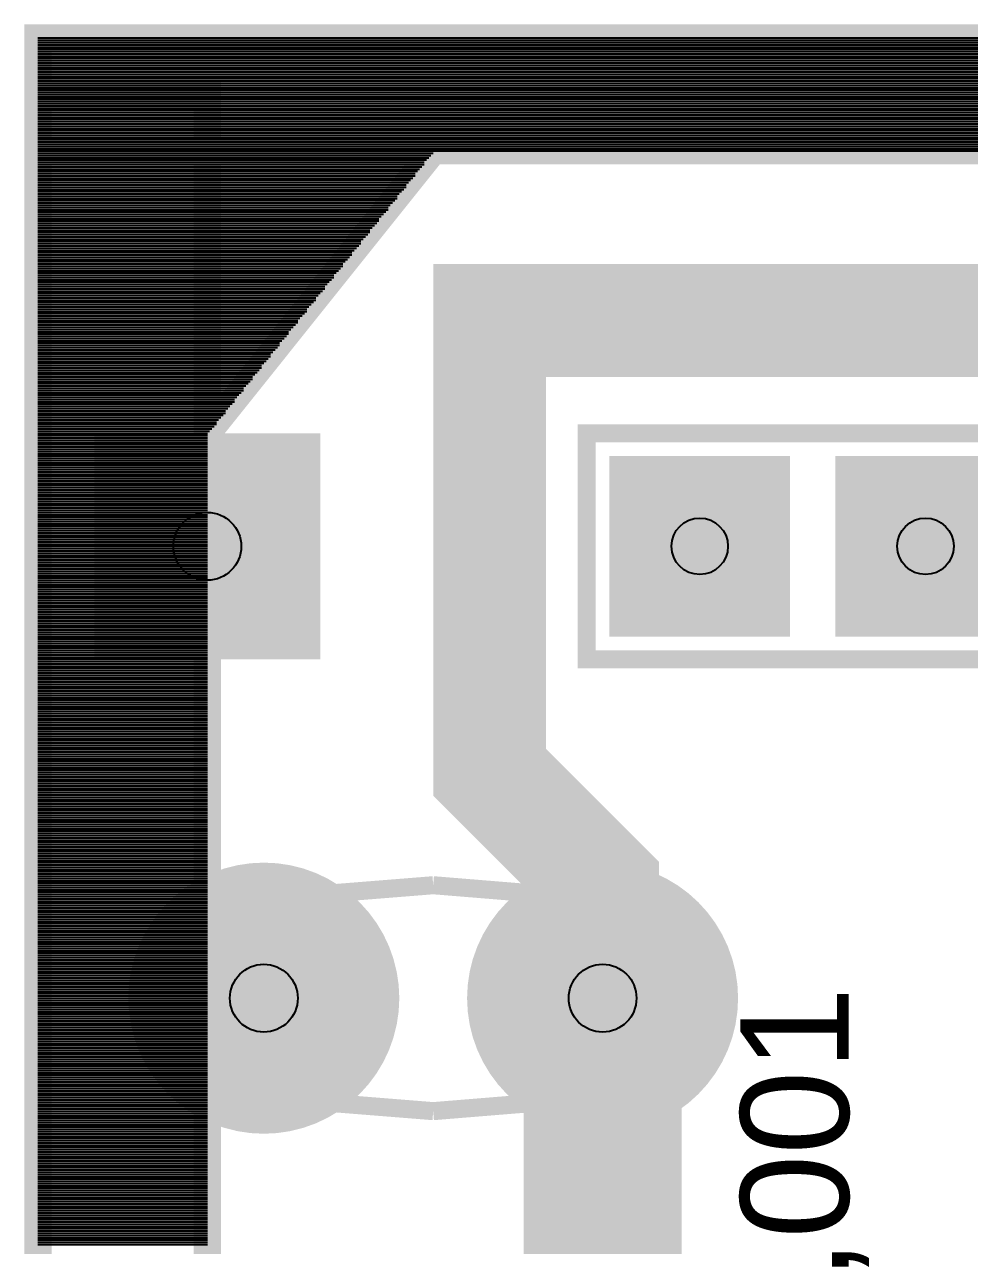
# Model space of a CAD drawing. Extents: x -1.19 to 1.19, y -1.21 to 1.21.
# Drawn here: x -1.171 to -0.752, y 0.661 to 1.201 of the extents above; entities that cross this region are included whole.
import ezdxf

# ---------------------------------------------------------------- set-up
doc = ezdxf.new("R2010")
doc.units = 0
doc.layers.get('0').update_dxf_attribs({"linetype": 'CONTINUOUS'})

# ---------------------------------------------------------------- blocks, each defined once
blk = doc.blocks.new('RPAD')
blk.add_trace([(-0.5, -0.5), (-0.5, 0.5), (0.5, -0.5), (0.5, 0.5)])
blk = doc.blocks.new('EPAD')
at = {"const_width": 0.5}
blk.add_lwpolyline([(-0.25, 0, 1), (0.25, 0, 1)], format="xyb", close=True, dxfattribs=at)

msp = doc.modelspace()

# ---------------------------------------------------------------- linework, layer by layer
for points, const_width in [([(-1.165, 1.145), (-1.165, 1.195), (1.134, 1.195), (1.134, 1.145), (-1.165, 1.145)], 0.012), ([(-1.165, -0.379), (-1.165, 1.17), (-1.09, 1.17), (-1.09, -0.379), (-1.165, -0.379)], 0.012), ([(-0.99, 1.145), (-1.09, 1.02), (-1.09, 1.145), (-0.99, 1.145)], 0.012), ([(-0.165, 1.02), (-0.165, 1.07), (-0.965, 1.07), (-0.965, 0.87), (-0.915, 0.82), (-0.915, 0.77)], 0.05), ([(-0.915, 0.77), (-0.915, 0.57), (-1.015, 0.57)], 0.07)]:
    msp.add_lwpolyline(points, dxfattribs=dict(const_width=const_width))
for points in [[(-1.165, 1.195), (1.134, 1.195)], [(-1.165, 1.194), (1.134, 1.194)], [(-1.165, 1.193), (1.134, 1.193)], [(-1.165, 1.192), (1.134, 1.192)], [(-1.165, 1.191), (1.134, 1.191)], [(-1.165, 1.19), (1.134, 1.19)], [(-1.165, 1.189), (1.134, 1.189)], [(-1.165, 1.188), (1.134, 1.188)], [(-1.165, 1.187), (1.134, 1.187)], [(-1.165, 1.186), (1.134, 1.186)], [(-1.165, 1.185), (1.134, 1.185)], [(-1.165, 1.184), (1.134, 1.184)], [(-1.165, 1.183), (1.134, 1.183)], [(-1.165, 1.182), (1.134, 1.182)], [(-1.165, 1.181), (1.134, 1.181)], [(-1.165, 1.18), (1.134, 1.18)], [(-1.165, 1.179), (1.134, 1.179)], [(-1.165, 1.178), (1.134, 1.178)], [(-1.165, 1.177), (1.134, 1.177)], [(-1.165, 1.176), (1.134, 1.176)], [(-1.165, 1.175), (1.134, 1.175)], [(-1.165, 1.174), (1.134, 1.174)], [(-1.165, 1.173), (1.134, 1.173)], [(-1.165, 1.172), (1.134, 1.172)], [(-1.165, 1.171), (1.134, 1.171)], [(-1.165, 1.17), (-1.09, 1.17)], [(-1.165, 1.17), (1.134, 1.17)], [(-1.165, 1.169), (-1.09, 1.169)], [(-1.165, 1.169), (1.134, 1.169)], [(-1.165, 1.168), (-1.09, 1.168)], [(-1.165, 1.168), (1.134, 1.168)], [(-1.165, 1.167), (-1.09, 1.167)], [(-1.165, 1.167), (1.134, 1.167)], [(-1.165, 1.166), (-1.09, 1.166)], [(-1.165, 1.166), (1.134, 1.166)], [(-1.165, 1.165), (-1.09, 1.165)], [(-1.165, 1.165), (1.134, 1.165)], [(-1.165, 1.164), (-1.09, 1.164)], [(-1.165, 1.164), (1.134, 1.164)], [(-1.165, 1.163), (-1.09, 1.163)], [(-1.165, 1.163), (1.134, 1.163)], [(-1.165, 1.162), (-1.09, 1.162)], [(-1.165, 1.162), (1.134, 1.162)], [(-1.165, 1.161), (-1.09, 1.161)], [(-1.165, 1.161), (1.134, 1.161)], [(-1.165, 1.16), (-1.09, 1.16)], [(-1.165, 1.16), (1.134, 1.16)], [(-1.165, 1.159), (-1.09, 1.159)], [(-1.165, 1.159), (1.134, 1.159)], [(-1.165, 1.158), (-1.09, 1.158)], [(-1.165, 1.158), (1.134, 1.158)], [(-1.165, 1.157), (-1.09, 1.157)], [(-1.165, 1.157), (1.134, 1.157)], [(-1.165, 1.156), (-1.09, 1.156)], [(-1.165, 1.156), (1.134, 1.156)], [(-1.165, 1.155), (-1.09, 1.155)], [(-1.165, 1.155), (1.134, 1.155)], [(-1.165, 1.154), (-1.09, 1.154)], [(-1.165, 1.154), (1.134, 1.154)], [(-1.165, 1.153), (-1.09, 1.153)], [(-1.165, 1.153), (1.134, 1.153)], [(-1.165, 1.152), (-1.09, 1.152)], [(-1.165, 1.152), (1.134, 1.152)], [(-1.165, 1.151), (-1.09, 1.151)], [(-1.165, 1.151), (1.134, 1.151)], [(-1.165, 1.15), (-1.09, 1.15)], [(-1.165, 1.15), (1.134, 1.15)], [(-1.165, 1.149), (-1.09, 1.149)], [(-1.165, 1.149), (1.134, 1.149)], [(-1.165, 1.148), (-1.09, 1.148)], [(-1.165, 1.148), (1.134, 1.148)], [(-1.165, 1.147), (-1.09, 1.147)], [(-1.165, 1.147), (1.134, 1.147)], [(-1.165, 1.146), (-1.09, 1.146)], [(-1.165, 1.146), (1.134, 1.146)], [(-1.165, 1.145), (-1.09, 1.145)], [(-1.165, 1.145), (1.134, 1.145)], [(-1.165, 1.144), (-1.09, 1.144)], [(-1.165, 1.143), (-1.09, 1.143)], [(-1.165, 1.142), (-1.09, 1.142)], [(-1.165, 1.141), (-1.09, 1.141)], [(-1.09, 1.145), (-0.99, 1.145)], [(-1.09, 1.144), (-0.99, 1.144)], [(-1.09, 1.143), (-0.991, 1.143)], [(-1.09, 1.142), (-0.992, 1.142)], [(-1.09, 1.141), (-0.993, 1.141)], [(-1.165, 1.14), (-1.09, 1.14)], [(-1.165, 1.139), (-1.09, 1.139)], [(-1.165, 1.138), (-1.09, 1.138)], [(-1.165, 1.137), (-1.09, 1.137)], [(-1.165, 1.136), (-1.09, 1.136)], [(-1.09, 1.14), (-0.994, 1.14)], [(-1.09, 1.139), (-0.994, 1.139)], [(-1.09, 1.138), (-0.995, 1.138)], [(-1.09, 1.137), (-0.996, 1.137)], [(-1.09, 1.136), (-0.997, 1.136)], [(-1.165, 1.135), (-1.09, 1.135)], [(-1.165, 1.134), (-1.09, 1.134)], [(-1.165, 1.133), (-1.09, 1.133)], [(-1.165, 1.132), (-1.09, 1.132)], [(-1.165, 1.131), (-1.09, 1.131)], [(-1.165, 1.13), (-1.09, 1.13)], [(-1.09, 1.135), (-0.998, 1.135)], [(-1.09, 1.134), (-0.998, 1.134)], [(-1.09, 1.133), (-0.999, 1.133)], [(-1.09, 1.132), (-1, 1.132)], [(-1.09, 1.131), (-1.001, 1.131)], [(-1.09, 1.13), (-1.002, 1.13)], [(-1.165, 1.129), (-1.09, 1.129)], [(-1.165, 1.128), (-1.09, 1.128)], [(-1.165, 1.127), (-1.09, 1.127)], [(-1.165, 1.126), (-1.09, 1.126)], [(-1.165, 1.125), (-1.09, 1.125)], [(-1.09, 1.129), (-1.002, 1.129)], [(-1.09, 1.128), (-1.003, 1.128)], [(-1.09, 1.127), (-1.004, 1.127)], [(-1.09, 1.126), (-1.005, 1.126)], [(-1.09, 1.125), (-1.006, 1.125)], [(-1.165, 1.124), (-1.09, 1.124)], [(-1.165, 1.123), (-1.09, 1.123)], [(-1.165, 1.122), (-1.09, 1.122)], [(-1.165, 1.121), (-1.09, 1.121)], [(-1.165, 1.12), (-1.09, 1.12)], [(-1.165, 1.119), (-1.09, 1.119)], [(-1.09, 1.124), (-1.006, 1.124)], [(-1.09, 1.123), (-1.007, 1.123)], [(-1.09, 1.122), (-1.008, 1.122)], [(-1.09, 1.121), (-1.009, 1.121)], [(-1.09, 1.12), (-1.01, 1.12)], [(-1.09, 1.119), (-1.01, 1.119)], [(-1.165, 1.118), (-1.09, 1.118)], [(-1.165, 1.117), (-1.09, 1.117)], [(-1.165, 1.116), (-1.09, 1.116)], [(-1.165, 1.115), (-1.09, 1.115)], [(-1.165, 1.114), (-1.09, 1.114)], [(-1.09, 1.118), (-1.011, 1.118)], [(-1.09, 1.117), (-1.012, 1.117)], [(-1.09, 1.116), (-1.013, 1.116)], [(-1.09, 1.115), (-1.014, 1.115)], [(-1.09, 1.114), (-1.014, 1.114)], [(-1.165, 1.113), (-1.09, 1.113)], [(-1.165, 1.112), (-1.09, 1.112)], [(-1.165, 1.111), (-1.09, 1.111)], [(-1.165, 1.11), (-1.09, 1.11)], [(-1.165, 1.109), (-1.09, 1.109)], [(-1.09, 1.113), (-1.015, 1.113)], [(-1.09, 1.112), (-1.016, 1.112)], [(-1.09, 1.111), (-1.017, 1.111)], [(-1.09, 1.11), (-1.018, 1.11)], [(-1.09, 1.109), (-1.018, 1.109)], [(-1.165, 1.108), (-1.09, 1.108)], [(-1.165, 1.107), (-1.09, 1.107)], [(-1.165, 1.106), (-1.09, 1.106)], [(-1.165, 1.105), (-1.09, 1.105)], [(-1.165, 1.104), (-1.09, 1.104)], [(-1.165, 1.103), (-1.09, 1.103)], [(-1.09, 1.108), (-1.019, 1.108)], [(-1.09, 1.107), (-1.02, 1.107)], [(-1.09, 1.106), (-1.021, 1.106)], [(-1.09, 1.105), (-1.022, 1.105)], [(-1.09, 1.104), (-1.022, 1.104)], [(-1.09, 1.103), (-1.023, 1.103)], [(-1.165, 1.102), (-1.09, 1.102)], [(-1.165, 1.101), (-1.09, 1.101)], [(-1.165, 1.1), (-1.09, 1.1)], [(-1.165, 1.099), (-1.09, 1.099)], [(-1.165, 1.098), (-1.09, 1.098)], [(-1.09, 1.102), (-1.024, 1.102)], [(-1.09, 1.101), (-1.025, 1.101)], [(-1.09, 1.1), (-1.026, 1.1)], [(-1.09, 1.099), (-1.026, 1.099)], [(-1.09, 1.098), (-1.027, 1.098)], [(-1.165, 1.097), (-1.09, 1.097)], [(-1.165, 1.096), (-1.09, 1.096)], [(-1.165, 1.095), (-1.09, 1.095)], [(-1.165, 1.094), (-1.09, 1.094)], [(-1.165, 1.093), (-1.09, 1.093)], [(-1.165, 1.092), (-1.09, 1.092)], [(-1.09, 1.097), (-1.028, 1.097)], [(-1.09, 1.096), (-1.029, 1.096)], [(-1.09, 1.095), (-1.03, 1.095)], [(-1.09, 1.094), (-1.03, 1.094)], [(-1.09, 1.093), (-1.031, 1.093)], [(-1.09, 1.092), (-1.032, 1.092)], [(-1.165, 1.091), (-1.09, 1.091)], [(-1.165, 1.09), (-1.09, 1.09)], [(-1.165, 1.089), (-1.09, 1.089)], [(-1.165, 1.088), (-1.09, 1.088)], [(-1.165, 1.087), (-1.09, 1.087)], [(-1.09, 1.091), (-1.033, 1.091)], [(-1.09, 1.09), (-1.034, 1.09)], [(-1.09, 1.089), (-1.034, 1.089)], [(-1.09, 1.088), (-1.035, 1.088)], [(-1.09, 1.087), (-1.036, 1.087)], [(-1.165, 1.086), (-1.09, 1.086)], [(-1.165, 1.085), (-1.09, 1.085)], [(-1.165, 1.084), (-1.09, 1.084)], [(-1.165, 1.083), (-1.09, 1.083)], [(-1.165, 1.082), (-1.09, 1.082)], [(-1.165, 1.081), (-1.09, 1.081)], [(-1.09, 1.086), (-1.037, 1.086)], [(-1.09, 1.085), (-1.038, 1.085)], [(-1.09, 1.084), (-1.038, 1.084)], [(-1.09, 1.083), (-1.039, 1.083)], [(-1.09, 1.082), (-1.04, 1.082)], [(-1.09, 1.081), (-1.041, 1.081)], [(-1.165, 1.08), (-1.09, 1.08)], [(-1.165, 1.079), (-1.09, 1.079)], [(-1.165, 1.078), (-1.09, 1.078)], [(-1.165, 1.077), (-1.09, 1.077)], [(-1.165, 1.076), (-1.09, 1.076)], [(-1.09, 1.08), (-1.042, 1.08)], [(-1.09, 1.079), (-1.042, 1.079)], [(-1.09, 1.078), (-1.043, 1.078)], [(-1.09, 1.077), (-1.044, 1.077)], [(-1.09, 1.076), (-1.045, 1.076)], [(-1.165, 1.075), (-1.09, 1.075)], [(-1.165, 1.074), (-1.09, 1.074)], [(-1.165, 1.073), (-1.09, 1.073)], [(-1.165, 1.072), (-1.09, 1.072)], [(-1.165, 1.071), (-1.09, 1.071)], [(-1.09, 1.075), (-1.046, 1.075)], [(-1.09, 1.074), (-1.046, 1.074)], [(-1.09, 1.073), (-1.047, 1.073)], [(-1.09, 1.072), (-1.048, 1.072)], [(-1.09, 1.071), (-1.049, 1.071)], [(-1.165, 1.07), (-1.09, 1.07)], [(-1.165, 1.069), (-1.09, 1.069)], [(-1.165, 1.068), (-1.09, 1.068)], [(-1.165, 1.067), (-1.09, 1.067)], [(-1.165, 1.066), (-1.09, 1.066)], [(-1.165, 1.065), (-1.09, 1.065)], [(-1.09, 1.07), (-1.05, 1.07)], [(-1.09, 1.069), (-1.05, 1.069)], [(-1.09, 1.068), (-1.051, 1.068)], [(-1.09, 1.067), (-1.052, 1.067)], [(-1.09, 1.066), (-1.053, 1.066)], [(-1.09, 1.065), (-1.054, 1.065)], [(-1.165, 1.064), (-1.09, 1.064)], [(-1.165, 1.063), (-1.09, 1.063)], [(-1.165, 1.062), (-1.09, 1.062)], [(-1.165, 1.061), (-1.09, 1.061)], [(-1.165, 1.06), (-1.09, 1.06)], [(-1.09, 1.064), (-1.054, 1.064)], [(-1.09, 1.063), (-1.055, 1.063)], [(-1.09, 1.062), (-1.056, 1.062)], [(-1.09, 1.061), (-1.057, 1.061)], [(-1.09, 1.06), (-1.058, 1.06)], [(-1.165, 1.059), (-1.09, 1.059)], [(-1.165, 1.058), (-1.09, 1.058)], [(-1.165, 1.057), (-1.09, 1.057)], [(-1.165, 1.056), (-1.09, 1.056)], [(-1.165, 1.055), (-1.09, 1.055)], [(-1.165, 1.054), (-1.09, 1.054)], [(-1.09, 1.059), (-1.058, 1.059)], [(-1.09, 1.058), (-1.059, 1.058)], [(-1.09, 1.057), (-1.06, 1.057)], [(-1.09, 1.056), (-1.061, 1.056)], [(-1.09, 1.055), (-1.062, 1.055)], [(-1.09, 1.054), (-1.062, 1.054)], [(-1.165, 1.053), (-1.09, 1.053)], [(-1.165, 1.052), (-1.09, 1.052)], [(-1.165, 1.051), (-1.09, 1.051)], [(-1.165, 1.05), (-1.09, 1.05)], [(-1.165, 1.049), (-1.09, 1.049)], [(-1.09, 1.053), (-1.063, 1.053)], [(-1.09, 1.052), (-1.064, 1.052)], [(-1.09, 1.051), (-1.065, 1.051)], [(-1.09, 1.05), (-1.066, 1.05)], [(-1.09, 1.049), (-1.066, 1.049)], [(-1.165, 1.048), (-1.09, 1.048)], [(-1.165, 1.047), (-1.09, 1.047)], [(-1.165, 1.046), (-1.09, 1.046)], [(-1.165, 1.045), (-1.09, 1.045)], [(-1.165, 1.044), (-1.09, 1.044)], [(-1.09, 1.048), (-1.067, 1.048)], [(-1.09, 1.047), (-1.068, 1.047)], [(-1.09, 1.046), (-1.069, 1.046)], [(-1.09, 1.045), (-1.07, 1.045)], [(-1.09, 1.044), (-1.07, 1.044)], [(-1.165, 1.043), (-1.09, 1.043)], [(-1.165, 1.042), (-1.09, 1.042)], [(-1.165, 1.041), (-1.09, 1.041)], [(-1.165, 1.04), (-1.09, 1.04)], [(-1.165, 1.039), (-1.09, 1.039)], [(-1.165, 1.038), (-1.09, 1.038)], [(-1.09, 1.043), (-1.071, 1.043)], [(-1.09, 1.042), (-1.072, 1.042)], [(-1.09, 1.041), (-1.073, 1.041)], [(-1.09, 1.04), (-1.074, 1.04)], [(-1.09, 1.039), (-1.074, 1.039)], [(-1.09, 1.038), (-1.075, 1.038)], [(-1.165, 1.037), (-1.09, 1.037)], [(-1.165, 1.036), (-1.09, 1.036)], [(-1.165, 1.035), (-1.09, 1.035)], [(-1.165, 1.034), (-1.09, 1.034)], [(-1.165, 1.033), (-1.09, 1.033)], [(-1.09, 1.037), (-1.076, 1.037)], [(-1.09, 1.036), (-1.077, 1.036)], [(-1.09, 1.035), (-1.078, 1.035)], [(-1.09, 1.034), (-1.078, 1.034)], [(-1.09, 1.033), (-1.079, 1.033)], [(-1.165, 1.032), (-1.09, 1.032)], [(-1.165, 1.031), (-1.09, 1.031)], [(-1.165, 1.03), (-1.09, 1.03)], [(-1.165, 1.029), (-1.09, 1.029)], [(-1.165, 1.028), (-1.09, 1.028)], [(-1.165, 1.027), (-1.09, 1.027)], [(-1.09, 1.032), (-1.08, 1.032)], [(-1.09, 1.031), (-1.081, 1.031)], [(-1.09, 1.03), (-1.082, 1.03)], [(-1.09, 1.029), (-1.082, 1.029)], [(-1.09, 1.028), (-1.083, 1.028)], [(-1.09, 1.027), (-1.084, 1.027)], [(-1.165, 1.026), (-1.09, 1.026)], [(-1.165, 1.025), (-1.09, 1.025)], [(-1.165, 1.024), (-1.09, 1.024)], [(-1.165, 1.023), (-1.09, 1.023)], [(-1.165, 1.022), (-1.09, 1.022)], [(-1.09, 1.026), (-1.085, 1.026)], [(-1.09, 1.025), (-1.086, 1.025)], [(-1.09, 1.024), (-1.086, 1.024)], [(-1.09, 1.023), (-1.087, 1.023)], [(-1.09, 1.022), (-1.088, 1.022)], [(-1.165, 1.021), (-1.09, 1.021)], [(-1.165, 1.02), (-1.09, 1.02)], [(-1.165, 1.019), (-1.09, 1.019)], [(-1.165, 1.018), (-1.09, 1.018)], [(-1.165, 1.017), (-1.09, 1.017)], [(-1.09, 1.021), (-1.089, 1.021)], [(-1.09, 1.02), (-1.09, 1.02)], [(-1.165, 1.016), (-1.09, 1.016)], [(-1.165, 1.015), (-1.09, 1.015)], [(-1.165, 1.014), (-1.09, 1.014)], [(-1.165, 1.013), (-1.09, 1.013)], [(-1.165, 1.012), (-1.09, 1.012)], [(-1.165, 1.011), (-1.09, 1.011)], [(-1.165, 1.01), (-1.09, 1.01)], [(-1.165, 1.009), (-1.09, 1.009)], [(-1.165, 1.008), (-1.09, 1.008)], [(-1.165, 1.007), (-1.09, 1.007)], [(-1.165, 1.006), (-1.09, 1.006)], [(-1.165, 1.005), (-1.09, 1.005)], [(-1.165, 1.004), (-1.09, 1.004)], [(-1.165, 1.003), (-1.09, 1.003)], [(-1.165, 1.002), (-1.09, 1.002)], [(-1.165, 1.001), (-1.09, 1.001)], [(-1.165, 1), (-1.09, 1)], [(-1.165, 0.999), (-1.09, 0.999)], [(-1.165, 0.998), (-1.09, 0.998)], [(-1.165, 0.997), (-1.09, 0.997)], [(-1.165, 0.996), (-1.09, 0.996)], [(-1.165, 0.995), (-1.09, 0.995)], [(-1.165, 0.994), (-1.09, 0.994)], [(-1.165, 0.993), (-1.09, 0.993)], [(-1.165, 0.992), (-1.09, 0.992)], [(-1.165, 0.991), (-1.09, 0.991)], [(-1.165, 0.99), (-1.09, 0.99)], [(-1.165, 0.989), (-1.09, 0.989)], [(-1.165, 0.988), (-1.09, 0.988)], [(-1.165, 0.987), (-1.09, 0.987)], [(-1.165, 0.986), (-1.09, 0.986)], [(-1.165, 0.985), (-1.09, 0.985)], [(-1.165, 0.984), (-1.09, 0.984)], [(-1.165, 0.983), (-1.09, 0.983)], [(-1.165, 0.982), (-1.09, 0.982)], [(-1.165, 0.981), (-1.09, 0.981)], [(-1.165, 0.98), (-1.09, 0.98)], [(-1.165, 0.979), (-1.09, 0.979)], [(-1.165, 0.978), (-1.09, 0.978)], [(-1.165, 0.977), (-1.09, 0.977)], [(-1.165, 0.976), (-1.09, 0.976)], [(-1.165, 0.975), (-1.09, 0.975)], [(-1.165, 0.974), (-1.09, 0.974)], [(-1.165, 0.973), (-1.09, 0.973)], [(-1.165, 0.972), (-1.09, 0.972)], [(-1.165, 0.971), (-1.09, 0.971)], [(-1.165, 0.97), (-1.09, 0.97)], [(-1.165, 0.969), (-1.09, 0.969)], [(-1.165, 0.968), (-1.09, 0.968)], [(-1.165, 0.967), (-1.09, 0.967)], [(-1.165, 0.966), (-1.09, 0.966)], [(-1.165, 0.965), (-1.09, 0.965)], [(-1.165, 0.964), (-1.09, 0.964)], [(-1.165, 0.963), (-1.09, 0.963)], [(-1.165, 0.962), (-1.09, 0.962)], [(-1.165, 0.961), (-1.09, 0.961)], [(-1.165, 0.96), (-1.09, 0.96)], [(-1.165, 0.959), (-1.09, 0.959)], [(-1.165, 0.958), (-1.09, 0.958)], [(-1.165, 0.957), (-1.09, 0.957)], [(-1.165, 0.956), (-1.09, 0.956)], [(-1.165, 0.955), (-1.09, 0.955)], [(-1.165, 0.954), (-1.09, 0.954)], [(-1.165, 0.953), (-1.09, 0.953)], [(-1.165, 0.952), (-1.09, 0.952)], [(-1.165, 0.951), (-1.09, 0.951)], [(-1.165, 0.95), (-1.09, 0.95)], [(-1.165, 0.949), (-1.09, 0.949)], [(-1.165, 0.948), (-1.09, 0.948)], [(-1.165, 0.947), (-1.09, 0.947)], [(-1.165, 0.946), (-1.09, 0.946)], [(-1.165, 0.945), (-1.09, 0.945)], [(-1.165, 0.944), (-1.09, 0.944)], [(-1.165, 0.943), (-1.09, 0.943)], [(-1.165, 0.942), (-1.09, 0.942)], [(-1.165, 0.941), (-1.09, 0.941)], [(-1.165, 0.94), (-1.09, 0.94)], [(-1.165, 0.939), (-1.09, 0.939)], [(-1.165, 0.938), (-1.09, 0.938)], [(-1.165, 0.937), (-1.09, 0.937)], [(-1.165, 0.936), (-1.09, 0.936)], [(-1.165, 0.935), (-1.09, 0.935)], [(-1.165, 0.934), (-1.09, 0.934)], [(-1.165, 0.933), (-1.09, 0.933)], [(-1.165, 0.932), (-1.09, 0.932)], [(-1.165, 0.931), (-1.09, 0.931)], [(-1.165, 0.93), (-1.09, 0.93)], [(-1.165, 0.929), (-1.09, 0.929)], [(-1.165, 0.928), (-1.09, 0.928)], [(-1.165, 0.927), (-1.09, 0.927)], [(-1.165, 0.926), (-1.09, 0.926)], [(-1.165, 0.925), (-1.09, 0.925)], [(-1.165, 0.924), (-1.09, 0.924)], [(-1.165, 0.923), (-1.09, 0.923)], [(-1.165, 0.922), (-1.09, 0.922)], [(-1.165, 0.921), (-1.09, 0.921)], [(-1.165, 0.92), (-1.09, 0.92)], [(-1.165, 0.919), (-1.09, 0.919)], [(-1.165, 0.918), (-1.09, 0.918)], [(-1.165, 0.917), (-1.09, 0.917)], [(-1.165, 0.916), (-1.09, 0.916)], [(-1.165, 0.915), (-1.09, 0.915)], [(-1.165, 0.914), (-1.09, 0.914)], [(-1.165, 0.913), (-1.09, 0.913)], [(-1.165, 0.912), (-1.09, 0.912)], [(-1.165, 0.911), (-1.09, 0.911)], [(-1.165, 0.91), (-1.09, 0.91)], [(-1.165, 0.909), (-1.09, 0.909)], [(-1.165, 0.908), (-1.09, 0.908)], [(-1.165, 0.907), (-1.09, 0.907)], [(-1.165, 0.906), (-1.09, 0.906)], [(-1.165, 0.905), (-1.09, 0.905)], [(-1.165, 0.904), (-1.09, 0.904)], [(-1.165, 0.903), (-1.09, 0.903)], [(-1.165, 0.902), (-1.09, 0.902)], [(-1.165, 0.901), (-1.09, 0.901)], [(-1.165, 0.9), (-1.09, 0.9)], [(-1.165, 0.899), (-1.09, 0.899)], [(-1.165, 0.898), (-1.09, 0.898)], [(-1.165, 0.897), (-1.09, 0.897)], [(-1.165, 0.896), (-1.09, 0.896)], [(-1.165, 0.895), (-1.09, 0.895)], [(-1.165, 0.894), (-1.09, 0.894)], [(-1.165, 0.893), (-1.09, 0.893)], [(-1.165, 0.892), (-1.09, 0.892)], [(-1.165, 0.891), (-1.09, 0.891)], [(-1.165, 0.89), (-1.09, 0.89)], [(-1.165, 0.889), (-1.09, 0.889)], [(-1.165, 0.888), (-1.09, 0.888)], [(-1.165, 0.887), (-1.09, 0.887)], [(-1.165, 0.886), (-1.09, 0.886)], [(-1.165, 0.885), (-1.09, 0.885)], [(-1.165, 0.884), (-1.09, 0.884)], [(-1.165, 0.883), (-1.09, 0.883)], [(-1.165, 0.882), (-1.09, 0.882)], [(-1.165, 0.881), (-1.09, 0.881)], [(-1.165, 0.88), (-1.09, 0.88)], [(-1.165, 0.879), (-1.09, 0.879)], [(-1.165, 0.878), (-1.09, 0.878)], [(-1.165, 0.877), (-1.09, 0.877)], [(-1.165, 0.876), (-1.09, 0.876)], [(-1.165, 0.875), (-1.09, 0.875)], [(-1.165, 0.874), (-1.09, 0.874)], [(-1.165, 0.873), (-1.09, 0.873)], [(-1.165, 0.872), (-1.09, 0.872)], [(-1.165, 0.871), (-1.09, 0.871)], [(-1.165, 0.87), (-1.09, 0.87)], [(-1.165, 0.869), (-1.09, 0.869)], [(-1.165, 0.868), (-1.09, 0.868)], [(-1.165, 0.867), (-1.09, 0.867)], [(-1.165, 0.866), (-1.09, 0.866)], [(-1.165, 0.865), (-1.09, 0.865)], [(-1.165, 0.864), (-1.09, 0.864)], [(-1.165, 0.863), (-1.09, 0.863)], [(-1.165, 0.862), (-1.09, 0.862)], [(-1.165, 0.861), (-1.09, 0.861)], [(-1.165, 0.86), (-1.09, 0.86)], [(-1.165, 0.859), (-1.09, 0.859)], [(-1.165, 0.858), (-1.09, 0.858)], [(-1.165, 0.857), (-1.09, 0.857)], [(-1.165, 0.856), (-1.09, 0.856)], [(-1.165, 0.855), (-1.09, 0.855)], [(-1.165, 0.854), (-1.09, 0.854)], [(-1.165, 0.853), (-1.09, 0.853)], [(-1.165, 0.852), (-1.09, 0.852)], [(-1.165, 0.851), (-1.09, 0.851)], [(-1.165, 0.85), (-1.09, 0.85)], [(-1.165, 0.849), (-1.09, 0.849)], [(-1.165, 0.848), (-1.09, 0.848)], [(-1.165, 0.847), (-1.09, 0.847)], [(-1.165, 0.846), (-1.09, 0.846)], [(-1.165, 0.845), (-1.09, 0.845)], [(-1.165, 0.844), (-1.09, 0.844)], [(-1.165, 0.843), (-1.09, 0.843)], [(-1.165, 0.842), (-1.09, 0.842)], [(-1.165, 0.841), (-1.09, 0.841)], [(-1.165, 0.84), (-1.09, 0.84)], [(-1.165, 0.839), (-1.09, 0.839)], [(-1.165, 0.838), (-1.09, 0.838)], [(-1.165, 0.837), (-1.09, 0.837)], [(-1.165, 0.836), (-1.09, 0.836)], [(-1.165, 0.835), (-1.09, 0.835)], [(-1.165, 0.834), (-1.09, 0.834)], [(-1.165, 0.833), (-1.09, 0.833)], [(-1.165, 0.832), (-1.09, 0.832)], [(-1.165, 0.831), (-1.09, 0.831)], [(-1.165, 0.83), (-1.09, 0.83)], [(-1.165, 0.829), (-1.09, 0.829)], [(-1.165, 0.828), (-1.09, 0.828)], [(-1.165, 0.827), (-1.09, 0.827)], [(-1.165, 0.826), (-1.09, 0.826)], [(-1.165, 0.825), (-1.09, 0.825)], [(-1.165, 0.824), (-1.09, 0.824)], [(-1.165, 0.823), (-1.09, 0.823)], [(-1.165, 0.822), (-1.09, 0.822)], [(-1.165, 0.821), (-1.09, 0.821)], [(-1.165, 0.82), (-1.09, 0.82)], [(-1.165, 0.819), (-1.09, 0.819)], [(-1.165, 0.818), (-1.09, 0.818)], [(-1.165, 0.817), (-1.09, 0.817)], [(-1.165, 0.816), (-1.09, 0.816)], [(-1.165, 0.815), (-1.09, 0.815)], [(-1.165, 0.814), (-1.09, 0.814)], [(-1.165, 0.813), (-1.09, 0.813)], [(-1.165, 0.812), (-1.09, 0.812)], [(-1.165, 0.811), (-1.09, 0.811)], [(-1.165, 0.81), (-1.09, 0.81)], [(-1.165, 0.809), (-1.09, 0.809)], [(-1.165, 0.808), (-1.09, 0.808)], [(-1.165, 0.807), (-1.09, 0.807)], [(-1.165, 0.806), (-1.09, 0.806)], [(-1.165, 0.805), (-1.09, 0.805)], [(-1.165, 0.804), (-1.09, 0.804)], [(-1.165, 0.803), (-1.09, 0.803)], [(-1.165, 0.802), (-1.09, 0.802)], [(-1.165, 0.801), (-1.09, 0.801)], [(-1.165, 0.8), (-1.09, 0.8)], [(-1.165, 0.799), (-1.09, 0.799)], [(-1.165, 0.798), (-1.09, 0.798)], [(-1.165, 0.797), (-1.09, 0.797)], [(-1.165, 0.796), (-1.09, 0.796)], [(-1.165, 0.795), (-1.09, 0.795)], [(-1.165, 0.794), (-1.09, 0.794)], [(-1.165, 0.793), (-1.09, 0.793)], [(-1.165, 0.792), (-1.09, 0.792)], [(-1.165, 0.791), (-1.09, 0.791)], [(-1.165, 0.79), (-1.09, 0.79)], [(-1.165, 0.789), (-1.09, 0.789)], [(-1.165, 0.788), (-1.09, 0.788)], [(-1.165, 0.787), (-1.09, 0.787)], [(-1.165, 0.786), (-1.09, 0.786)], [(-1.165, 0.785), (-1.09, 0.785)], [(-1.165, 0.784), (-1.09, 0.784)], [(-1.165, 0.783), (-1.09, 0.783)], [(-1.165, 0.782), (-1.09, 0.782)], [(-1.165, 0.781), (-1.09, 0.781)], [(-1.165, 0.78), (-1.09, 0.78)], [(-1.165, 0.779), (-1.09, 0.779)], [(-1.165, 0.778), (-1.09, 0.778)], [(-1.165, 0.777), (-1.09, 0.777)], [(-1.165, 0.776), (-1.09, 0.776)], [(-1.165, 0.775), (-1.09, 0.775)], [(-1.165, 0.774), (-1.09, 0.774)], [(-1.165, 0.773), (-1.09, 0.773)], [(-1.165, 0.772), (-1.09, 0.772)], [(-1.165, 0.771), (-1.09, 0.771)], [(-1.165, 0.77), (-1.09, 0.77)], [(-1.165, 0.769), (-1.09, 0.769)], [(-1.165, 0.768), (-1.09, 0.768)], [(-1.165, 0.767), (-1.09, 0.767)], [(-1.165, 0.766), (-1.09, 0.766)], [(-1.165, 0.765), (-1.09, 0.765)], [(-1.165, 0.764), (-1.09, 0.764)], [(-1.165, 0.763), (-1.09, 0.763)], [(-1.165, 0.762), (-1.09, 0.762)], [(-1.165, 0.761), (-1.09, 0.761)], [(-1.165, 0.76), (-1.09, 0.76)], [(-1.165, 0.759), (-1.09, 0.759)], [(-1.165, 0.758), (-1.09, 0.758)], [(-1.165, 0.757), (-1.09, 0.757)], [(-1.165, 0.756), (-1.09, 0.756)], [(-1.165, 0.755), (-1.09, 0.755)], [(-1.165, 0.754), (-1.09, 0.754)], [(-1.165, 0.753), (-1.09, 0.753)], [(-1.165, 0.752), (-1.09, 0.752)], [(-1.165, 0.751), (-1.09, 0.751)], [(-1.165, 0.75), (-1.09, 0.75)], [(-1.165, 0.749), (-1.09, 0.749)], [(-1.165, 0.748), (-1.09, 0.748)], [(-1.165, 0.747), (-1.09, 0.747)], [(-1.165, 0.746), (-1.09, 0.746)], [(-1.165, 0.745), (-1.09, 0.745)], [(-1.165, 0.744), (-1.09, 0.744)], [(-1.165, 0.743), (-1.09, 0.743)], [(-1.165, 0.742), (-1.09, 0.742)], [(-1.165, 0.741), (-1.09, 0.741)], [(-1.165, 0.74), (-1.09, 0.74)], [(-1.165, 0.739), (-1.09, 0.739)], [(-1.165, 0.738), (-1.09, 0.738)], [(-1.165, 0.737), (-1.09, 0.737)], [(-1.165, 0.736), (-1.09, 0.736)], [(-1.165, 0.735), (-1.09, 0.735)], [(-1.165, 0.734), (-1.09, 0.734)], [(-1.165, 0.733), (-1.09, 0.733)], [(-1.165, 0.732), (-1.09, 0.732)], [(-1.165, 0.731), (-1.09, 0.731)], [(-1.165, 0.73), (-1.09, 0.73)], [(-1.165, 0.729), (-1.09, 0.729)], [(-1.165, 0.728), (-1.09, 0.728)], [(-1.165, 0.727), (-1.09, 0.727)], [(-1.165, 0.726), (-1.09, 0.726)], [(-1.165, 0.725), (-1.09, 0.725)], [(-1.165, 0.724), (-1.09, 0.724)], [(-1.165, 0.723), (-1.09, 0.723)], [(-1.165, 0.722), (-1.09, 0.722)], [(-1.165, 0.721), (-1.09, 0.721)], [(-1.165, 0.72), (-1.09, 0.72)], [(-1.165, 0.719), (-1.09, 0.719)], [(-1.165, 0.718), (-1.09, 0.718)], [(-1.165, 0.717), (-1.09, 0.717)], [(-1.165, 0.716), (-1.09, 0.716)], [(-1.165, 0.715), (-1.09, 0.715)], [(-1.165, 0.714), (-1.09, 0.714)], [(-1.165, 0.713), (-1.09, 0.713)], [(-1.165, 0.712), (-1.09, 0.712)], [(-1.165, 0.711), (-1.09, 0.711)], [(-1.165, 0.71), (-1.09, 0.71)], [(-1.165, 0.709), (-1.09, 0.709)], [(-1.165, 0.708), (-1.09, 0.708)], [(-1.165, 0.707), (-1.09, 0.707)], [(-1.165, 0.706), (-1.09, 0.706)], [(-1.165, 0.705), (-1.09, 0.705)], [(-1.165, 0.704), (-1.09, 0.704)], [(-1.165, 0.703), (-1.09, 0.703)], [(-1.165, 0.702), (-1.09, 0.702)], [(-1.165, 0.701), (-1.09, 0.701)], [(-1.165, 0.7), (-1.09, 0.7)], [(-1.165, 0.699), (-1.09, 0.699)], [(-1.165, 0.698), (-1.09, 0.698)], [(-1.165, 0.697), (-1.09, 0.697)], [(-1.165, 0.696), (-1.09, 0.696)], [(-1.165, 0.695), (-1.09, 0.695)], [(-1.165, 0.694), (-1.09, 0.694)], [(-1.165, 0.693), (-1.09, 0.693)], [(-1.165, 0.692), (-1.09, 0.692)], [(-1.165, 0.691), (-1.09, 0.691)], [(-1.165, 0.69), (-1.09, 0.69)], [(-1.165, 0.689), (-1.09, 0.689)], [(-1.165, 0.688), (-1.09, 0.688)], [(-1.165, 0.687), (-1.09, 0.687)], [(-1.165, 0.686), (-1.09, 0.686)], [(-1.165, 0.685), (-1.09, 0.685)], [(-1.165, 0.684), (-1.09, 0.684)], [(-1.165, 0.683), (-1.09, 0.683)], [(-1.165, 0.682), (-1.09, 0.682)], [(-1.165, 0.681), (-1.09, 0.681)], [(-1.165, 0.68), (-1.09, 0.68)], [(-1.165, 0.679), (-1.09, 0.679)], [(-1.165, 0.678), (-1.09, 0.678)], [(-1.165, 0.677), (-1.09, 0.677)], [(-1.165, 0.676), (-1.09, 0.676)], [(-1.165, 0.675), (-1.09, 0.675)], [(-1.165, 0.674), (-1.09, 0.674)], [(-1.165, 0.673), (-1.09, 0.673)], [(-1.165, 0.672), (-1.09, 0.672)], [(-1.165, 0.671), (-1.09, 0.671)], [(-1.165, 0.67), (-1.09, 0.67)], [(-1.165, 0.669), (-1.09, 0.669)], [(-1.165, 0.668), (-1.09, 0.668)], [(-1.165, 0.667), (-1.09, 0.667)], [(-1.165, 0.666), (-1.09, 0.666)], [(-1.165, 0.665), (-1.09, 0.665)], [(-1.165, 0.664), (-1.09, 0.664)], [(-1.165, 0.663), (-1.09, 0.663)], [(-1.165, 0.662), (-1.09, 0.662)], [(-1.165, 0.661), (-1.09, 0.661)]]:
    msp.add_lwpolyline(points)
for centre, radius in [((-1.09, 0.97), 0.015), ((-0.872, 0.97), 0.0125), ((-0.772, 0.97), 0.0125), ((-1.065, 0.77), 0.015), ((-0.915, 0.77), 0.015)]:
    msp.add_circle(centre, radius)
at = {"layer": '12632256', "const_width": 0.008}
for points in [[(-0.922, 0.92), (-0.322, 0.92), (-0.322, 1.02), (-0.922, 1.02), (-0.922, 0.92)], [(-1.115, 0.77), (-1.113, 0.78), (-1.106, 0.79), (-1.094, 0.798), (-1.079, 0.806), (-1.061, 0.812), (-1.04, 0.816), (-0.99, 0.82)], [(-0.865, 0.77), (-0.867, 0.78), (-0.875, 0.79), (-0.886, 0.798), (-0.901, 0.806), (-0.92, 0.812), (-0.941, 0.816), (-0.99, 0.82)], [(-1.115, 0.77), (-1.113, 0.76), (-1.106, 0.75), (-1.094, 0.742), (-1.079, 0.734), (-1.061, 0.728), (-1.04, 0.724), (-0.99, 0.72)], [(-0.865, 0.77), (-0.867, 0.76), (-0.875, 0.75), (-0.886, 0.742), (-0.901, 0.734), (-0.92, 0.728), (-0.941, 0.724), (-0.99, 0.72)]]:
    msp.add_lwpolyline(points, dxfattribs=at)

# ---------------------------------------------------------------- block references
for name, p, xscale, yscale in [('RPAD', (-1.09, 0.97), 0.1, 0.1), ('RPAD', (-0.872, 0.97), 0.08, 0.08), ('RPAD', (-0.772, 0.97), 0.08, 0.08), ('EPAD', (-1.065, 0.77), 0.12, 0.12), ('EPAD', (-0.915, 0.77), 0.12, 0.12)]:
    msp.add_blockref(name, p, dxfattribs=dict(xscale=xscale, yscale=yscale))

# ---------------------------------------------------------------- texts
at = {"layer": '12632256', "width": 1.041667}
msp.add_text(',001', height=0.048, rotation=90, dxfattribs=at).set_placement((-0.806, 0.645))

doc.saveas('drawing.dxf')
